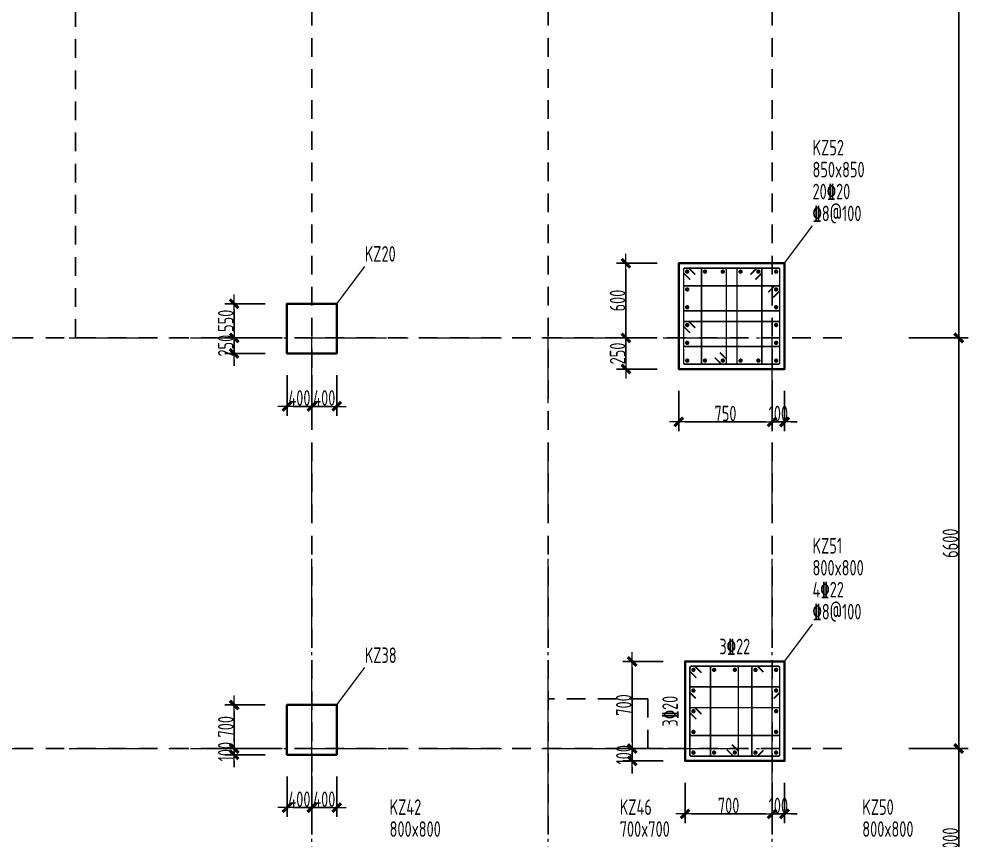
# Model space of a CAD drawing. Header units: millimetres. Extents: x 539196 to 807275, y 431843 to 1156631.
# Drawn here: x 637759 to 653018, y 544389 to 557585 of the extents above; entities that cross this region are included whole.
import ezdxf
from ezdxf.enums import TextEntityAlignment as Align

# ---------------------------------------------------------------- set-up
doc = ezdxf.new("R2010")
doc.units = ezdxf.units.MM
doc.header["$MEASUREMENT"] = 0
for name, pattern in [('DOTE', [2.42, 2, -0.2, 0.02, -0.2]), ('点划线', [1850, 1200, -300, 50, -300]), ('虚线', [500, 300, -200])]:
    doc.linetypes.add(name, pattern=pattern)
doc.layers.add('DOTE', color=1, linetype='DOTE')
for name, color, linetype, lineweight in [('柱原位标注', 7, 'Continuous', 18), ('柱尺寸标注', 3, 'Continuous', 18), ('柱标注引线', 2, 'Continuous', 18), ('柱箍筋', 1, 'Continuous', 25), ('柱纵筋', 1, 'Continuous', 70), ('柱集中标注', 2, 'Continuous', 18), ('砼柱', 2, 'Continuous', 35), ('网格', 9, '点划线', 18), ('轴线标注', 3, 'Continuous', 18)]:
    doc.layers.add(name, color=color, linetype=linetype, lineweight=lineweight)
doc.styles.add('样式 1', font='yjkeng.shx', dxfattribs={"width": 0.7, "bigfont": 'yjkchn.shx'})
doc.dimstyles.new('盈建科结构', dxfattribs={"dimscale": 100, "dimtxt": 2.5, "dimasz": 1, "dimexe": 1.5, "dimexo": 0.625, "dimgap": 0.1, "dimtad": 1, "dimdec": 0, "dimrnd": 1, "dimzin": 0, "dimdsep": 46, "dimtxsty": '样式 1', "dimblk": '_yjkbk', "dimblk1": 'ARCHTICK', "dimblk2": 'ARCHTICK', "dimcen": 0.09, "dimadec": 0, "dimazin": 0, "dimtfac": 1, "dimtdec": 4, "dimtix": 1, "dimtmove": 2, "dimatfit": 3, "dimfxl": 0, "dimtolj": 1, "dimtzin": 0, "dimarcsym": 0})

# ---------------------------------------------------------------- blocks, each defined once
blk = doc.blocks.new('_yjkbk')
blk.add_line((-1, 0), (1.5, 0))
blk.add_lwpolyline([(-0.7, -0.7, 0.5, 0.5, 0), (0.7, 0.7, 0.5, 0.5, 0)], format="xyseb")
blk = doc.blocks.new('*D2012')
at = {"layer": 'Defpoints', "color": 0}
for p in [(642068, 552209), (642468, 552209), (642468, 551359)]:
    blk.add_point(p, dxfattribs=at)
at = {"layer": '柱尺寸标注', "color": 0, "lineweight": -2}
for p, q in [((642068, 551859), (642068, 551209)), ((642468, 551859), (642468, 551209)), ((642168, 551359), (642368, 551359))]:
    blk.add_line(p, q, dxfattribs=at)
at = {"layer": '柱尺寸标注', "color": 0, "lineweight": -2, "xscale": 100, "yscale": 100, "zscale": 100, "rotation": 180}
blk.add_blockref('_yjkbk', (642068, 551359), dxfattribs=at)
at = {"layer": '柱尺寸标注', "color": 0, "lineweight": -2, "xscale": 100, "yscale": 100, "zscale": 100}
blk.add_blockref('_yjkbk', (642468, 551359), dxfattribs=at)
at = {"layer": '柱尺寸标注', "color": 0, "insert": (642268, 551494), "char_height": 250, "attachment_point": 5, "style": '样式 1'}
blk.add_mtext('\\A1;400', dxfattribs=at)
blk = doc.blocks.new('_ARCHTICK')
at = {"color": 0, "linetype": 'ByBlock', "const_width": 0.15}
blk.add_lwpolyline([(-0.5, -0.5), (0.5, 0.5)], dxfattribs=at)
blk = doc.blocks.new('*D2013')
at = {"layer": 'Defpoints', "color": 0}
for p in [(642468, 552209), (642868, 552209), (642868, 551359)]:
    blk.add_point(p, dxfattribs=at)
at = {"layer": '柱尺寸标注', "color": 0, "lineweight": -2}
for p, q in [((642468, 551859), (642468, 551209)), ((642868, 551859), (642868, 551209)), ((642568, 551359), (642768, 551359))]:
    blk.add_line(p, q, dxfattribs=at)
at = {"layer": '柱尺寸标注', "color": 0, "lineweight": -2, "xscale": 100, "yscale": 100, "zscale": 100, "rotation": 180}
blk.add_blockref('_yjkbk', (642468, 551359), dxfattribs=at)
at = {"layer": '柱尺寸标注', "color": 0, "lineweight": -2, "xscale": 100, "yscale": 100, "zscale": 100}
blk.add_blockref('_yjkbk', (642868, 551359), dxfattribs=at)
at = {"layer": '柱尺寸标注', "color": 0, "insert": (642668, 551494), "char_height": 250, "attachment_point": 5, "style": '样式 1'}
blk.add_mtext('\\A1;400', dxfattribs=at)
blk = doc.blocks.new('*D2014')
at = {"layer": 'Defpoints', "color": 0}
for p in [(642068, 553009), (641218, 552459), (642068, 552459)]:
    blk.add_point(p, dxfattribs=at)
at = {"layer": '柱尺寸标注', "color": 0, "lineweight": -2}
for p, q in [((641718, 553009), (641068, 553009)), ((641218, 552909), (641218, 552559)), ((641718, 552459), (641068, 552459))]:
    blk.add_line(p, q, dxfattribs=at)
at = {"layer": '柱尺寸标注', "color": 0, "lineweight": -2, "xscale": 100, "yscale": 100, "zscale": 100}
for p, rotation in [((641218, 553009), 90), ((641218, 552459), 270)]:
    blk.add_blockref('_yjkbk', p, dxfattribs=dict(at, rotation=rotation))
at = {"layer": '柱尺寸标注', "color": 0, "insert": (641083, 552734), "char_height": 250, "attachment_point": 5, "rotation": 90, "style": '样式 1'}
blk.add_mtext('\\A1;550', dxfattribs=at)
blk = doc.blocks.new('*D2015')
at = {"layer": 'Defpoints', "color": 0}
for p in [(642068, 552459), (641218, 552209), (642068, 552209)]:
    blk.add_point(p, dxfattribs=at)
at = {"layer": '柱尺寸标注', "color": 0, "lineweight": -2}
for p, q in [((641218, 552559), (641218, 552659)), ((641718, 552459), (641068, 552459)), ((641218, 552459), (641218, 552209)), ((641718, 552209), (641068, 552209)), ((641218, 552109), (641218, 552009))]:
    blk.add_line(p, q, dxfattribs=at)
at = {"layer": '柱尺寸标注', "color": 0, "lineweight": -2, "xscale": 100, "yscale": 100, "zscale": 100}
for p, rotation in [((641218, 552459), 270), ((641218, 552209), 90)]:
    blk.add_blockref('_yjkbk', p, dxfattribs=dict(at, rotation=rotation))
at = {"layer": '柱尺寸标注', "color": 0, "insert": (641083, 552334), "char_height": 250, "attachment_point": 5, "rotation": 90, "style": '样式 1'}
blk.add_mtext('\\A1;250', dxfattribs=at)
blk = doc.blocks.new('*D2016')
at = {"layer": 'Defpoints', "color": 0}
for p in [(642068, 545759), (642468, 545759), (642468, 544909)]:
    blk.add_point(p, dxfattribs=at)
at = {"layer": '柱尺寸标注', "color": 0, "lineweight": -2}
for p, q in [((642068, 545409), (642068, 544759)), ((642468, 545409), (642468, 544759)), ((642168, 544909), (642368, 544909))]:
    blk.add_line(p, q, dxfattribs=at)
at = {"layer": '柱尺寸标注', "color": 0, "lineweight": -2, "xscale": 100, "yscale": 100, "zscale": 100, "rotation": 180}
blk.add_blockref('_yjkbk', (642068, 544909), dxfattribs=at)
at = {"layer": '柱尺寸标注', "color": 0, "lineweight": -2, "xscale": 100, "yscale": 100, "zscale": 100}
blk.add_blockref('_yjkbk', (642468, 544909), dxfattribs=at)
at = {"layer": '柱尺寸标注', "color": 0, "insert": (642268, 545044), "char_height": 250, "attachment_point": 5, "style": '样式 1'}
blk.add_mtext('\\A1;400', dxfattribs=at)
blk = doc.blocks.new('*D2017')
at = {"layer": 'Defpoints', "color": 0}
for p in [(642468, 545759), (642868, 545759), (642868, 544909)]:
    blk.add_point(p, dxfattribs=at)
at = {"layer": '柱尺寸标注', "color": 0, "lineweight": -2}
for p, q in [((642468, 545409), (642468, 544759)), ((642868, 545409), (642868, 544759)), ((642568, 544909), (642768, 544909))]:
    blk.add_line(p, q, dxfattribs=at)
at = {"layer": '柱尺寸标注', "color": 0, "lineweight": -2, "xscale": 100, "yscale": 100, "zscale": 100, "rotation": 180}
blk.add_blockref('_yjkbk', (642468, 544909), dxfattribs=at)
at = {"layer": '柱尺寸标注', "color": 0, "lineweight": -2, "xscale": 100, "yscale": 100, "zscale": 100}
blk.add_blockref('_yjkbk', (642868, 544909), dxfattribs=at)
at = {"layer": '柱尺寸标注', "color": 0, "insert": (642668, 545044), "char_height": 250, "attachment_point": 5, "style": '样式 1'}
blk.add_mtext('\\A1;400', dxfattribs=at)
blk = doc.blocks.new('*D2018')
at = {"layer": 'Defpoints', "color": 0}
for p in [(642068, 546559), (641218, 545859), (642068, 545859)]:
    blk.add_point(p, dxfattribs=at)
at = {"layer": '柱尺寸标注', "color": 0, "lineweight": -2}
for p, q in [((641718, 546559), (641068, 546559)), ((641218, 546459), (641218, 545959)), ((641718, 545859), (641068, 545859))]:
    blk.add_line(p, q, dxfattribs=at)
at = {"layer": '柱尺寸标注', "color": 0, "lineweight": -2, "xscale": 100, "yscale": 100, "zscale": 100}
for p, rotation in [((641218, 546559), 90), ((641218, 545859), 270)]:
    blk.add_blockref('_yjkbk', p, dxfattribs=dict(at, rotation=rotation))
at = {"layer": '柱尺寸标注', "color": 0, "insert": (641083, 546209), "char_height": 250, "attachment_point": 5, "rotation": 90, "style": '样式 1'}
blk.add_mtext('\\A1;700', dxfattribs=at)
blk = doc.blocks.new('*D2019')
at = {"layer": 'Defpoints', "color": 0}
for p in [(642068, 545859), (641218, 545759), (642068, 545759)]:
    blk.add_point(p, dxfattribs=at)
at = {"layer": '柱尺寸标注', "color": 0, "lineweight": -2}
for p, q in [((641218, 545959), (641218, 546059)), ((641718, 545859), (641068, 545859)), ((641218, 545859), (641218, 545759)), ((641718, 545759), (641068, 545759)), ((641218, 545659), (641218, 545559))]:
    blk.add_line(p, q, dxfattribs=at)
at = {"layer": '柱尺寸标注', "color": 0, "lineweight": -2, "xscale": 100, "yscale": 100, "zscale": 100}
for p, rotation in [((641218, 545859), 270), ((641218, 545759), 90)]:
    blk.add_blockref('_yjkbk', p, dxfattribs=dict(at, rotation=rotation))
at = {"layer": '柱尺寸标注', "color": 0, "insert": (641083, 545809), "char_height": 250, "attachment_point": 5, "rotation": 90, "style": '样式 1'}
blk.add_mtext('\\A1;100', dxfattribs=at)
blk = doc.blocks.new('*D2100')
at = {"layer": 'Defpoints', "color": 0}
for p in [(648368, 551959), (649868, 551959), (649868, 551109)]:
    blk.add_point(p, dxfattribs=at)
at = {"layer": '柱尺寸标注', "color": 0, "lineweight": -2}
for p, q in [((648368, 551609), (648368, 550959)), ((649868, 551609), (649868, 550959)), ((648468, 551109), (649768, 551109))]:
    blk.add_line(p, q, dxfattribs=at)
at = {"layer": '柱尺寸标注', "color": 0, "lineweight": -2, "xscale": 100, "yscale": 100, "zscale": 100, "rotation": 180}
blk.add_blockref('_yjkbk', (648368, 551109), dxfattribs=at)
at = {"layer": '柱尺寸标注', "color": 0, "lineweight": -2, "xscale": 100, "yscale": 100, "zscale": 100}
blk.add_blockref('_yjkbk', (649868, 551109), dxfattribs=at)
at = {"layer": '柱尺寸标注', "color": 0, "insert": (649118, 551244), "char_height": 250, "attachment_point": 5, "style": '样式 1'}
blk.add_mtext('\\A1;750', dxfattribs=at)
blk = doc.blocks.new('*D2101')
at = {"layer": 'Defpoints', "color": 0}
for p in [(649868, 551959), (650068, 551959), (650068, 551109)]:
    blk.add_point(p, dxfattribs=at)
at = {"layer": '柱尺寸标注', "color": 0, "lineweight": -2}
for p, q in [((649868, 551609), (649868, 550959)), ((650068, 551609), (650068, 550959)), ((649768, 551109), (649668, 551109)), ((649868, 551109), (650068, 551109)), ((650168, 551109), (650268, 551109))]:
    blk.add_line(p, q, dxfattribs=at)
at = {"layer": '柱尺寸标注', "color": 0, "lineweight": -2, "xscale": 100, "yscale": 100, "zscale": 100}
blk.add_blockref('_yjkbk', (649868, 551109), dxfattribs=at)
at = {"layer": '柱尺寸标注', "color": 0, "lineweight": -2, "xscale": 100, "yscale": 100, "zscale": 100, "rotation": 180}
blk.add_blockref('_yjkbk', (650068, 551109), dxfattribs=at)
at = {"layer": '柱尺寸标注', "color": 0, "insert": (649968, 551244), "char_height": 250, "attachment_point": 5, "style": '样式 1'}
blk.add_mtext('\\A1;100', dxfattribs=at)
blk = doc.blocks.new('*D2102')
at = {"layer": 'Defpoints', "color": 0}
for p in [(648368, 553659), (647518, 552459), (648368, 552459)]:
    blk.add_point(p, dxfattribs=at)
at = {"layer": '柱尺寸标注', "color": 0, "lineweight": -2}
for p, q in [((648018, 553659), (647368, 553659)), ((647518, 553559), (647518, 552559)), ((648018, 552459), (647368, 552459))]:
    blk.add_line(p, q, dxfattribs=at)
at = {"layer": '柱尺寸标注', "color": 0, "lineweight": -2, "xscale": 100, "yscale": 100, "zscale": 100}
for p, rotation in [((647518, 553659), 90), ((647518, 552459), 270)]:
    blk.add_blockref('_yjkbk', p, dxfattribs=dict(at, rotation=rotation))
at = {"layer": '柱尺寸标注', "color": 0, "insert": (647383, 553059), "char_height": 250, "attachment_point": 5, "rotation": 90, "style": '样式 1'}
blk.add_mtext('\\A1;600', dxfattribs=at)
blk = doc.blocks.new('*D2103')
at = {"layer": 'Defpoints', "color": 0}
for p in [(648368, 552459), (647518, 551959), (648368, 551959)]:
    blk.add_point(p, dxfattribs=at)
at = {"layer": '柱尺寸标注', "color": 0, "lineweight": -2}
for p, q in [((648018, 552459), (647368, 552459)), ((647518, 552359), (647518, 552059)), ((648018, 551959), (647368, 551959))]:
    blk.add_line(p, q, dxfattribs=at)
at = {"layer": '柱尺寸标注', "color": 0, "lineweight": -2, "xscale": 100, "yscale": 100, "zscale": 100}
for p, rotation in [((647518, 552459), 90), ((647518, 551959), 270)]:
    blk.add_blockref('_yjkbk', p, dxfattribs=dict(at, rotation=rotation))
at = {"layer": '柱尺寸标注', "color": 0, "insert": (647383, 552209), "char_height": 250, "attachment_point": 5, "rotation": 90, "style": '样式 1'}
blk.add_mtext('\\A1;250', dxfattribs=at)
blk = doc.blocks.new('*D2104')
at = {"layer": 'Defpoints', "color": 0}
for p in [(648468, 545659), (649868, 545659), (649868, 544809)]:
    blk.add_point(p, dxfattribs=at)
at = {"layer": '柱尺寸标注', "color": 0, "lineweight": -2}
for p, q in [((648468, 545309), (648468, 544659)), ((649868, 545309), (649868, 544659)), ((648568, 544809), (649768, 544809))]:
    blk.add_line(p, q, dxfattribs=at)
at = {"layer": '柱尺寸标注', "color": 0, "lineweight": -2, "xscale": 100, "yscale": 100, "zscale": 100, "rotation": 180}
blk.add_blockref('_yjkbk', (648468, 544809), dxfattribs=at)
at = {"layer": '柱尺寸标注', "color": 0, "lineweight": -2, "xscale": 100, "yscale": 100, "zscale": 100}
blk.add_blockref('_yjkbk', (649868, 544809), dxfattribs=at)
at = {"layer": '柱尺寸标注', "color": 0, "insert": (649168, 544944), "char_height": 250, "attachment_point": 5, "style": '样式 1'}
blk.add_mtext('\\A1;700', dxfattribs=at)
blk = doc.blocks.new('*D2105')
at = {"layer": 'Defpoints', "color": 0}
for p in [(649868, 545659), (650068, 545659), (650068, 544809)]:
    blk.add_point(p, dxfattribs=at)
at = {"layer": '柱尺寸标注', "color": 0, "lineweight": -2}
for p, q in [((649868, 545309), (649868, 544659)), ((650068, 545309), (650068, 544659)), ((649768, 544809), (649668, 544809)), ((649868, 544809), (650068, 544809)), ((650168, 544809), (650268, 544809))]:
    blk.add_line(p, q, dxfattribs=at)
at = {"layer": '柱尺寸标注', "color": 0, "lineweight": -2, "xscale": 100, "yscale": 100, "zscale": 100}
blk.add_blockref('_yjkbk', (649868, 544809), dxfattribs=at)
at = {"layer": '柱尺寸标注', "color": 0, "lineweight": -2, "xscale": 100, "yscale": 100, "zscale": 100, "rotation": 180}
blk.add_blockref('_yjkbk', (650068, 544809), dxfattribs=at)
at = {"layer": '柱尺寸标注', "color": 0, "insert": (649968, 544944), "char_height": 250, "attachment_point": 5, "style": '样式 1'}
blk.add_mtext('\\A1;100', dxfattribs=at)
blk = doc.blocks.new('*D2106')
at = {"layer": 'Defpoints', "color": 0}
for p in [(648468, 547259), (647618, 545859), (648468, 545859)]:
    blk.add_point(p, dxfattribs=at)
at = {"layer": '柱尺寸标注', "color": 0, "lineweight": -2}
for p, q in [((648118, 547259), (647468, 547259)), ((647618, 547159), (647618, 545959)), ((648118, 545859), (647468, 545859))]:
    blk.add_line(p, q, dxfattribs=at)
at = {"layer": '柱尺寸标注', "color": 0, "lineweight": -2, "xscale": 100, "yscale": 100, "zscale": 100}
for p, rotation in [((647618, 547259), 90), ((647618, 545859), 270)]:
    blk.add_blockref('_yjkbk', p, dxfattribs=dict(at, rotation=rotation))
at = {"layer": '柱尺寸标注', "color": 0, "insert": (647483, 546559), "char_height": 250, "attachment_point": 5, "rotation": 90, "style": '样式 1'}
blk.add_mtext('\\A1;700', dxfattribs=at)
blk = doc.blocks.new('*D2107')
at = {"layer": 'Defpoints', "color": 0}
for p in [(648468, 545859), (647618, 545659), (648468, 545659)]:
    blk.add_point(p, dxfattribs=at)
at = {"layer": '柱尺寸标注', "color": 0, "lineweight": -2}
for p, q in [((647618, 545959), (647618, 546059)), ((648118, 545859), (647468, 545859)), ((647618, 545859), (647618, 545659)), ((648118, 545659), (647468, 545659)), ((647618, 545559), (647618, 545459))]:
    blk.add_line(p, q, dxfattribs=at)
at = {"layer": '柱尺寸标注', "color": 0, "lineweight": -2, "xscale": 100, "yscale": 100, "zscale": 100}
for p, rotation in [((647618, 545859), 270), ((647618, 545659), 90)]:
    blk.add_blockref('_yjkbk', p, dxfattribs=dict(at, rotation=rotation))
at = {"layer": '柱尺寸标注', "color": 0, "insert": (647483, 545759), "char_height": 250, "attachment_point": 5, "rotation": 90, "style": '样式 1'}
blk.add_mtext('\\A1;100', dxfattribs=at)
blk = doc.blocks.new('*D2143')
at = {"layer": 'Defpoints', "color": 0}
for p in [(649868, 573459), (649868, 552459), (652868, 552459)]:
    blk.add_point(p, dxfattribs=at)
at = {"layer": '轴线标注', "color": 0, "lineweight": -2}
for p, q in [((652068, 573459), (653018, 573459)), ((652868, 573359), (652868, 552559)), ((652068, 552459), (653018, 552459))]:
    blk.add_line(p, q, dxfattribs=at)
at = {"layer": '轴线标注', "color": 0, "lineweight": -2, "xscale": 100, "yscale": 100, "zscale": 100}
for p, rotation in [((652868, 573459), 90), ((652868, 552459), 270)]:
    blk.add_blockref('_yjkbk', p, dxfattribs=dict(at, rotation=rotation))
at = {"layer": '轴线标注', "color": 0, "insert": (652733, 562959), "char_height": 250, "attachment_point": 5, "rotation": 90, "style": '样式 1'}
blk.add_mtext('\\A1;21000', dxfattribs=at)
blk = doc.blocks.new('*D2145')
at = {"layer": 'Defpoints', "color": 0}
for p in [(649868, 552459), (649868, 545859), (652868, 545859)]:
    blk.add_point(p, dxfattribs=at)
at = {"layer": '轴线标注', "color": 0, "lineweight": -2}
for p, q in [((652068, 552459), (653018, 552459)), ((652868, 552359), (652868, 545959)), ((652068, 545859), (653018, 545859))]:
    blk.add_line(p, q, dxfattribs=at)
at = {"layer": '轴线标注', "color": 0, "lineweight": -2, "xscale": 100, "yscale": 100, "zscale": 100}
for p, rotation in [((652868, 552459), 90), ((652868, 545859), 270)]:
    blk.add_blockref('_yjkbk', p, dxfattribs=dict(at, rotation=rotation))
at = {"layer": '轴线标注', "color": 0, "insert": (652733, 549159), "char_height": 250, "attachment_point": 5, "rotation": 90, "style": '样式 1'}
blk.add_mtext('\\A1;6600', dxfattribs=at)
blk = doc.blocks.new('*D2147')
at = {"layer": 'Defpoints', "color": 0}
for p in [(649868, 545859), (649868, 542859), (652868, 542859)]:
    blk.add_point(p, dxfattribs=at)
at = {"layer": '轴线标注', "color": 0, "lineweight": -2}
for p, q in [((652068, 545859), (653018, 545859)), ((652868, 545759), (652868, 542959)), ((652068, 542859), (653018, 542859))]:
    blk.add_line(p, q, dxfattribs=at)
at = {"layer": '轴线标注', "color": 0, "lineweight": -2, "xscale": 100, "yscale": 100, "zscale": 100}
for p, rotation in [((652868, 545859), 90), ((652868, 542859), 270)]:
    blk.add_blockref('_yjkbk', p, dxfattribs=dict(at, rotation=rotation))
at = {"layer": '轴线标注', "color": 0, "insert": (652733, 544359), "char_height": 250, "attachment_point": 5, "rotation": 90, "style": '样式 1'}
blk.add_mtext('\\A1;3000', dxfattribs=at)
blk = doc.blocks.new('jzzw')
at = {"layer": 'DOTE', "color": 1, "linetype": '虚线'}
for p, q in [((940186, 852149), (940186, 890469)), ((943986, 890469), (943986, 834829)), ((947786, 890469), (947786, 834829)), ((951386, 890469), (951386, 834829)), ((952506, 852149), (912186, 852149)), ((949386, 846349), (947786, 846349)), ((949386, 846349), (949386, 845549)), ((952506, 845549), (911886, 845549)), ((952506, 845549), (911886, 845549))]:
    blk.add_line(p, q, dxfattribs=at)

msp = doc.modelspace()

# ---------------------------------------------------------------- linework, layer by layer
at = {"layer": '柱标注引线'}
for p, q in [((650067.6, 553659.2), (650517.6, 554259.2)), ((642867.6, 553009.2), (643317.6, 553609.2)), ((650067.6, 547259.2), (650517.6, 547859.2)), ((642867.6, 546559.2), (643317.6, 547159.2))]:
    msp.add_line(p, q, dxfattribs=at)
at = {"layer": '柱箍筋', "const_width": 25}
for points in [[(648631.6, 553476.5), (648533.4, 553574.8, 0.1989124), (648516.6, 553581.7), (648468.8, 553581.7, 0.4142136), (648445.1, 553558), (648445.1, 552060.5, 0.4142136), (648468.8, 552036.7), (649966.3, 552036.7, 0.4142136), (649990.1, 552060.5), (649990.1, 553558, 0.4142136), (649966.3, 553581.7), (648468.8, 553581.7, 0.4142136), (648445.1, 553558), (648445.1, 553510.2, 0.1989124), (648452, 553493.5), (648550.3, 553395.2)], [(648945.5, 552142), (649043.8, 552043.7, 0.1989124), (649060.6, 552036.7), (649108.3, 552036.7, 0.4142136), (649132.1, 552060.5), (649132.1, 553558, 0.4142136), (649108.3, 553581.7), (648754.8, 553581.7, 0.4142136), (648731.1, 553558), (648731.1, 552060.5, 0.4142136), (648754.8, 552036.7), (649108.3, 552036.7, 0.4142136), (649132.1, 552060.5), (649132.1, 552108.2, 0.1989124), (649125.1, 552125), (649026.9, 552223.3)], [(649517.5, 553476.5), (649615.8, 553574.8, -0.1989124), (649632.6, 553581.7), (649680.3, 553581.7, -0.4142136), (649704.1, 553558), (649704.1, 552060.5, -0.4142136), (649680.3, 552036.7), (649326.8, 552036.7, -0.4142136), (649303.1, 552060.5), (649303.1, 553558, -0.4142136), (649326.8, 553581.7), (649680.3, 553581.7, -0.4142136), (649704.1, 553558), (649704.1, 553510.2, -0.1989124), (649697.1, 553493.5), (649598.9, 553395.2)], [(649884.9, 553109.2), (649983.1, 553207.5, 0.1989124), (649990.1, 553224.2), (649990.1, 553272, 0.4142136), (649966.3, 553295.7), (648468.8, 553295.7, 0.4142136), (648445.1, 553272), (648445.1, 552918.5, 0.4142136), (648468.8, 552894.7), (649966.3, 552894.7, 0.4142136), (649990.1, 552918.5), (649990.1, 553272, 0.4142136), (649966.3, 553295.7), (649918.6, 553295.7, 0.1989124), (649901.8, 553288.8), (649803.5, 553190.5)], [(648550.3, 552537.2), (648452, 552635.5, -0.1989124), (648445.1, 552652.2), (648445.1, 552700, -0.4142136), (648468.8, 552723.7), (649966.3, 552723.7, -0.4142136), (649990.1, 552700), (649990.1, 552346.5, -0.4142136), (649966.3, 552322.7), (648468.8, 552322.7, -0.4142136), (648445.1, 552346.5), (648445.1, 552700, -0.4142136), (648468.8, 552723.7), (648516.6, 552723.7, -0.1989124), (648533.4, 552716.8), (648631.6, 552618.5)], [(648731.6, 547076.5), (648633.4, 547174.8, 0.1989124), (648616.6, 547181.7), (648568.8, 547181.7, 0.4142136), (648545.1, 547158), (648545.1, 545760.5, 0.4142136), (648568.8, 545736.7), (649966.3, 545736.7, 0.4142136), (649990.1, 545760.5), (649990.1, 547158, 0.4142136), (649966.3, 547181.7), (648568.8, 547181.7, 0.4142136), (648545.1, 547158), (648545.1, 547110.2, 0.1989124), (648552, 547093.5), (648650.3, 546995.2)], [(649138.5, 545842), (649236.8, 545743.7, 0.1989124), (649253.6, 545736.7), (649301.3, 545736.7, 0.4142136), (649325.1, 545760.5), (649325.1, 547158, 0.4142136), (649301.3, 547181.7), (648901.3, 547181.7, 0.4142136), (648877.6, 547158), (648877.6, 545760.5, 0.4142136), (648901.3, 545736.7), (649301.3, 545736.7, 0.4142136), (649325.1, 545760.5), (649325.1, 545808.2, 0.1989124), (649318.1, 545825), (649219.9, 545923.3)], [(649729.1, 545832.1), (649640.7, 545743.7, -0.131362), (649614.1, 545736.7), (649566.3, 545736.7, -0.4142136), (649542.6, 545760.5), (649542.6, 547158, -0.4142136), (649566.3, 547181.7), (649614.1, 547181.7, -0.131362), (649640.7, 547174.8), (649729.1, 547086.4)], [(648640.4, 546662.7), (648552, 546751.1, -0.131362), (648545.1, 546777.7), (648545.1, 546825.5, -0.4142136), (648568.8, 546849.2), (649966.3, 546849.2, -0.4142136), (649990.1, 546825.5), (649990.1, 546777.7, -0.131362), (649983.1, 546751.1), (649894.7, 546662.7)], [(648650.3, 546330.2), (648552, 546428.5, -0.1989124), (648545.1, 546445.2), (648545.1, 546493, -0.4142136), (648568.8, 546516.7), (649966.3, 546516.7, -0.4142136), (649990.1, 546493), (649990.1, 546093, -0.4142136), (649966.3, 546069.2), (648568.8, 546069.2, -0.4142136), (648545.1, 546093), (648545.1, 546493, -0.4142136), (648568.8, 546516.7), (648616.6, 546516.7, -0.1989124), (648633.4, 546509.8), (648731.6, 546411.5)]]:
    msp.add_lwpolyline(points, format="xyb", dxfattribs=at)
at = {"layer": '柱纵筋', "const_width": 35}
for points in [[(648520.1, 553524.2, 1), (648485.1, 553524.2, 1)], [(648806.1, 553524.2, 1), (648771.1, 553524.2, 1)], [(649092.1, 553524.2, 1), (649057.1, 553524.2, 1)], [(649378.1, 553524.2, 1), (649343.1, 553524.2, 1)], [(649664.1, 553524.2, 1), (649629.1, 553524.2, 1)], [(649950.1, 553524.2, 1), (649915.1, 553524.2, 1)], [(648520.1, 553238.2, 1), (648485.1, 553238.2, 1)], [(649950.1, 553238.2, 1), (649915.1, 553238.2, 1)], [(648520.1, 552952.2, 1), (648485.1, 552952.2, 1)], [(649950.1, 552952.2, 1), (649915.1, 552952.2, 1)], [(648520.1, 552666.2, 1), (648485.1, 552666.2, 1)], [(649950.1, 552666.2, 1), (649915.1, 552666.2, 1)], [(648520.1, 552380.2, 1), (648485.1, 552380.2, 1)], [(649950.1, 552380.2, 1), (649915.1, 552380.2, 1)], [(648520.1, 552094.2, 1), (648485.1, 552094.2, 1)], [(648806.1, 552094.2, 1), (648771.1, 552094.2, 1)], [(649092.1, 552094.2, 1), (649057.1, 552094.2, 1)], [(649378.1, 552094.2, 1), (649343.1, 552094.2, 1)], [(649664.1, 552094.2, 1), (649629.1, 552094.2, 1)], [(649950.1, 552094.2, 1), (649915.1, 552094.2, 1)], [(648620.1, 547124.2, 1), (648585.1, 547124.2, 1)], [(648952.6, 547124.2, 1), (648917.6, 547124.2, 1)], [(649285.1, 547124.2, 1), (649250.1, 547124.2, 1)], [(649617.6, 547124.2, 1), (649582.6, 547124.2, 1)], [(649950.1, 547124.2, 1), (649915.1, 547124.2, 1)], [(648620.1, 546791.7, 1), (648585.1, 546791.7, 1)], [(649950.1, 546791.7, 1), (649915.1, 546791.7, 1)], [(648620.1, 546459.2, 1), (648585.1, 546459.2, 1)], [(649950.1, 546459.2, 1), (649915.1, 546459.2, 1)], [(648620.1, 546126.7, 1), (648585.1, 546126.7, 1)], [(649950.1, 546126.7, 1), (649915.1, 546126.7, 1)], [(648620.1, 545794.2, 1), (648585.1, 545794.2, 1)], [(648952.6, 545794.2, 1), (648917.6, 545794.2, 1)], [(649285.1, 545794.2, 1), (649250.1, 545794.2, 1)], [(649617.6, 545794.2, 1), (649582.6, 545794.2, 1)], [(649950.1, 545794.2, 1), (649915.1, 545794.2, 1)]]:
    msp.add_lwpolyline(points, format="xyb", close=True, dxfattribs=at)
at = {"layer": '砼柱'}
for points in [[(650067.6, 553659.2), (648367.6, 553659.2), (648367.6, 551959.2), (650067.6, 551959.2)], [(642867.6, 553009.2), (642067.6, 553009.2), (642067.6, 552209.2), (642867.6, 552209.2)], [(650067.6, 547259.2), (648467.6, 547259.2), (648467.6, 545659.2), (650067.6, 545659.2)], [(642867.6, 546559.2), (642067.6, 546559.2), (642067.6, 545759.2), (642867.6, 545759.2)]]:
    msp.add_lwpolyline(points, close=True, dxfattribs=at)
at = {"layer": '网格'}
for p, q in [((634867.6, 552459.2), (638667.6, 552459.2)), ((638667.6, 552459.2), (642467.6, 552459.2)), ((642467.6, 545859.2), (642467.6, 552459.2)), ((642467.6, 552459.2), (646267.6, 552459.2)), ((646267.6, 545859.2), (646267.6, 552459.2)), ((646267.6, 552459.2), (649867.6, 552459.2)), ((649867.6, 545859.2), (649867.6, 552459.2)), ((634867.6, 545859.2), (638667.6, 545859.2)), ((638667.6, 545859.2), (642467.6, 545859.2)), ((642467.6, 542859.2), (642467.6, 545859.2)), ((642467.6, 545859.2), (646267.6, 545859.2)), ((646267.6, 542859.2), (646267.6, 545859.2)), ((646267.6, 545859.2), (649867.6, 545859.2)), ((649867.6, 542859.2), (649867.6, 545859.2))]:
    msp.add_line(p, q, dxfattribs=at)

# ---------------------------------------------------------------- block references
msp.add_blockref('jzzw', (-301518.2, -299689.7))

# ---------------------------------------------------------------- texts
at = {"layer": '柱原位标注', "linetype": 'Continuous', "style": '样式 1', "width": 0.7}
msp.add_text('3\x8422', height=250, dxfattribs=at).set_placement((649267.6, 547299.2), align=Align.BOTTOM_CENTER)
msp.add_text('3\x8420', height=250, rotation=90, dxfattribs=at).set_placement((648427.6, 546459.2), align=Align.BOTTOM_CENTER)
at = {"layer": '柱集中标注', "linetype": 'Continuous', "style": '样式 1', "width": 0.7}
for s, p in [('KZ52', (650517.6, 555317.5)), ('850x850', (650517.6, 554964.7)), ('20\x8420', (650517.6, 554612)), ('\x848@100', (650517.6, 554259.2)), ('KZ20', (643317.6, 553609.2)), ('KZ51', (650517.6, 548917.5)), ('800x800', (650517.6, 548564.7)), ('4\x8422', (650517.6, 548212)), ('\x848@100', (650517.6, 547859.2)), ('KZ38', (643317.6, 547159.2)), ('KZ42', (643717.6, 544717.5)), ('KZ46', (647417.6, 544717.5)), ('KZ50', (651317.6, 544717.5)), ('800x800', (643717.6, 544364.7)), ('700x700', (647417.6, 544364.7)), ('800x800', (651317.6, 544364.7))]:
    msp.add_text(s, height=250, dxfattribs=at).set_placement(p, align=Align.BOTTOM_LEFT)

# ---------------------------------------------------------------- dimensions: what is measured, and where the dimension line sits
at = {"layer": '柱尺寸标注'}
for p1, p2, override, picture, middle in [((648367.6, 553659.2), (648367.6, 552459.2), {"dimscale": 100, "dimtxt": 2.5, "dimasz": 1, "dimexe": 1.5, "dimexo": 3.5, "dimgap": 0.1, "dimtad": 1, "dimlfac": 0.5, "dimrnd": 5, "dimdle": 0, "dimfxlon": 0}, '*D2102', (647382.6, 553059.2)), ((642067.6, 553009.2), (642067.6, 552459.2), {"dimscale": 100, "dimtxt": 2.5, "dimasz": 1, "dimexe": 1.5, "dimexo": 3.5, "dimgap": 0.1, "dimtad": 1, "dimlfac": 1, "dimrnd": 5, "dimdle": 0, "dimfxlon": 0}, '*D2014', (641082.6, 552734.2)), ((642067.6, 552459.2), (642067.6, 552209.2), {"dimscale": 100, "dimtxt": 2.5, "dimasz": 1, "dimexe": 1.5, "dimexo": 3.5, "dimgap": 0.1, "dimtad": 1, "dimlfac": 1, "dimrnd": 5, "dimdle": 0, "dimfxlon": 0}, '*D2015', (641082.6, 552334.2)), ((648367.6, 552459.2), (648367.6, 551959.2), {"dimscale": 100, "dimtxt": 2.5, "dimasz": 1, "dimexe": 1.5, "dimexo": 3.5, "dimgap": 0.1, "dimtad": 1, "dimlfac": 0.5, "dimrnd": 5, "dimdle": 0, "dimfxlon": 0}, '*D2103', (647382.6, 552209.2)), ((642067.6, 552209.2), (642467.6, 552209.2), {"dimscale": 100, "dimtxt": 2.5, "dimasz": 1, "dimexe": 1.5, "dimexo": 3.5, "dimgap": 0.1, "dimtad": 1, "dimlfac": 1, "dimrnd": 5, "dimdle": 0, "dimfxlon": 0}, '*D2012', (642267.6, 551494.2)), ((642467.6, 552209.2), (642867.6, 552209.2), {"dimscale": 100, "dimtxt": 2.5, "dimasz": 1, "dimexe": 1.5, "dimexo": 3.5, "dimgap": 0.1, "dimtad": 1, "dimlfac": 1, "dimrnd": 5, "dimdle": 0, "dimfxlon": 0}, '*D2013', (642667.6, 551494.2)), ((648367.6, 551959.2), (649867.6, 551959.2), {"dimscale": 100, "dimtxt": 2.5, "dimasz": 1, "dimexe": 1.5, "dimexo": 3.5, "dimgap": 0.1, "dimtad": 1, "dimlfac": 0.5, "dimrnd": 5, "dimdle": 0, "dimfxlon": 0}, '*D2100', (649117.6, 551244.2)), ((649867.6, 551959.2), (650067.6, 551959.2), {"dimscale": 100, "dimtxt": 2.5, "dimasz": 1, "dimexe": 1.5, "dimexo": 3.5, "dimgap": 0.1, "dimtad": 1, "dimlfac": 0.5, "dimrnd": 5, "dimdle": 0, "dimfxlon": 0}, '*D2101', (649967.6, 551244.2)), ((648467.6, 547259.2), (648467.6, 545859.2), {"dimscale": 100, "dimtxt": 2.5, "dimasz": 1, "dimexe": 1.5, "dimexo": 3.5, "dimgap": 0.1, "dimtad": 1, "dimlfac": 0.5, "dimrnd": 5, "dimdle": 0, "dimfxlon": 0}, '*D2106', (647482.6, 546559.2)), ((642067.6, 546559.2), (642067.6, 545859.2), {"dimscale": 100, "dimtxt": 2.5, "dimasz": 1, "dimexe": 1.5, "dimexo": 3.5, "dimgap": 0.1, "dimtad": 1, "dimlfac": 1, "dimrnd": 5, "dimdle": 0, "dimfxlon": 0}, '*D2018', (641082.6, 546209.2)), ((642067.6, 545859.2), (642067.6, 545759.2), {"dimscale": 100, "dimtxt": 2.5, "dimasz": 1, "dimexe": 1.5, "dimexo": 3.5, "dimgap": 0.1, "dimtad": 1, "dimlfac": 1, "dimrnd": 5, "dimdle": 0, "dimfxlon": 0}, '*D2019', (641082.6, 545809.2)), ((648467.6, 545859.2), (648467.6, 545659.2), {"dimscale": 100, "dimtxt": 2.5, "dimasz": 1, "dimexe": 1.5, "dimexo": 3.5, "dimgap": 0.1, "dimtad": 1, "dimlfac": 0.5, "dimrnd": 5, "dimdle": 0, "dimfxlon": 0}, '*D2107', (647482.6, 545759.2)), ((642067.6, 545759.2), (642467.6, 545759.2), {"dimscale": 100, "dimtxt": 2.5, "dimasz": 1, "dimexe": 1.5, "dimexo": 3.5, "dimgap": 0.1, "dimtad": 1, "dimlfac": 1, "dimrnd": 5, "dimdle": 0, "dimfxlon": 0}, '*D2016', (642267.6, 545044.2)), ((642467.6, 545759.2), (642867.6, 545759.2), {"dimscale": 100, "dimtxt": 2.5, "dimasz": 1, "dimexe": 1.5, "dimexo": 3.5, "dimgap": 0.1, "dimtad": 1, "dimlfac": 1, "dimrnd": 5, "dimdle": 0, "dimfxlon": 0}, '*D2017', (642667.6, 545044.2)), ((648467.6, 545659.2), (649867.6, 545659.2), {"dimscale": 100, "dimtxt": 2.5, "dimasz": 1, "dimexe": 1.5, "dimexo": 3.5, "dimgap": 0.1, "dimtad": 1, "dimlfac": 0.5, "dimrnd": 5, "dimdle": 0, "dimfxlon": 0}, '*D2104', (649167.6, 544944.2)), ((649867.6, 545659.2), (650067.6, 545659.2), {"dimscale": 100, "dimtxt": 2.5, "dimasz": 1, "dimexe": 1.5, "dimexo": 3.5, "dimgap": 0.1, "dimtad": 1, "dimlfac": 0.5, "dimrnd": 5, "dimdle": 0, "dimfxlon": 0}, '*D2105', (649967.6, 544944.2))]:
    dim = msp.add_aligned_dim(p1=p1, p2=p2, distance=-850, dimstyle='盈建科结构', override=override, dxfattribs=at)
    dim.commit()
    dim.dimension.update_dxf_attribs({"geometry": picture, "text_midpoint": middle})
at = {"layer": '轴线标注'}
for p1, p2, picture, middle in [((649867.6, 573459.2), (649867.6, 552459.2), '*D2143', (652732.6, 562959.2)), ((649867.6, 552459.2), (649867.6, 545859.2), '*D2145', (652732.6, 549159.2)), ((649867.6, 545859.2), (649867.6, 542859.2), '*D2147', (652732.6, 544359.2))]:
    dim = msp.add_aligned_dim(p1=p1, p2=p2, distance=3000, dimstyle='盈建科结构', override={"dimscale": 100, "dimtxt": 2.5, "dimasz": 1, "dimexe": 1.5, "dimexo": 22, "dimgap": 0.1, "dimtad": 1, "dimlfac": 1, "dimrnd": 5, "dimdle": 0, "dimfxlon": 0}, dxfattribs=at)
    dim.commit()
    dim.dimension.update_dxf_attribs({"geometry": picture, "text_midpoint": middle})

doc.saveas('drawing.dxf')
